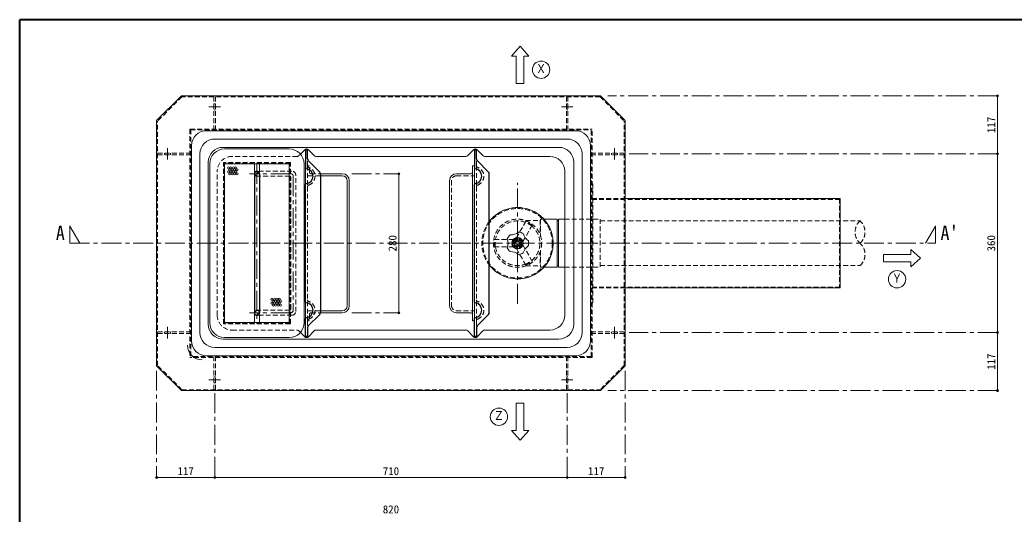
# Model space of a CAD drawing. Units: millimetres at full size, sheet at 1:8. Extents: x -1698 to 1542, y -1117 to 1131.
# Drawn here: x -1698 to 304, y 136 to 1131 of the extents above; entities that cross this region are included whole.
import ezdxf
from ezdxf.enums import TextEntityAlignment as Align

# ---------------------------------------------------------------- set-up
doc = ezdxf.new("R2010")
doc.units = ezdxf.units.MM
doc.header["$LTSCALE"] = 8
doc.header["$PDMODE"] = 32
doc.header["$PDSIZE"] = 4
doc.linetypes.add('CHAIN1', pattern=[8, 5, -1, 1, -1])
doc.linetypes.add('DASHED1', pattern=[1.8, 1.2, -0.6])
doc.layers.add('0-0_ﾚｲﾔ1', color=4, linetype='Continuous', lineweight=9)
doc.styles.add('ＭＳ ゴシック', font='')
doc.styles.get('ＭＳ ゴシック').set_extended_font_data('MS Gothic')

msp = doc.modelspace()

# ---------------------------------------------------------------- linework, layer by layer
at = {"layer": '0-0_ﾚｲﾔ1', "color": 1, "lineweight": 40}
for p in [(-1698.411, -1116.695), (1541.589, 1131.305)]:
    msp.add_line(p, (-1698.411, 1131.305), dxfattribs=at)
at = {"layer": '0-0_ﾚｲﾔ1'}
for p, q in [((-708.411, 1058.305), (-690.911, 1078.305)), ((-690.911, 1078.305), (-673.411, 1058.305)), ((-708.411, 1058.305), (-698.411, 1058.305)), ((-698.411, 1058.305), (-698.411, 1003.305)), ((-683.411, 1003.305), (-683.411, 1058.305)), ((-683.411, 1058.305), (-673.411, 1058.305)), ((-698.411, 1003.305), (-683.411, 1003.305)), ((271.089, 978.305), (271.089, 861.305)), ((-579.122, 908.093), (-1322.699, 908.093)), ((-595.911, 891.305), (-1305.911, 891.305)), ((-1352.699, 484.516), (-1352.699, 878.093)), ((-1335.911, 501.305), (-1335.911, 861.305)), ((-612.699, 874.516), (-1289.122, 874.516)), ((-565.911, 501.305), (-565.911, 861.305)), ((-549.122, 484.516), (-549.122, 878.093)), ((271.089, 861.305), (271.089, 501.305)), ((-1319.122, 518.093), (-1319.122, 844.516)), ((-582.699, 518.093), (-582.699, 844.516)), ((-1122.911, 832.736), (-1122.911, 799.873)), ((-1092.911, 821.305), (-1048.911, 821.305)), ((-934.911, 821.305), (-934.911, 541.305)), ((-790.911, 821.305), (-818.911, 821.305)), ((-786.911, 837.305), (-786.911, 525.305)), ((-786.911, 837.305), (-782.911, 837.305)), ((-782.911, 832.736), (-782.911, 799.873)), ((-1048.911, 817.305), (-1092.911, 817.305)), ((-1038.911, 807.305), (-1038.911, 555.305)), ((-1034.911, 555.305), (-1034.911, 807.305)), ((-832.911, 807.305), (-832.911, 555.305)), ((-616.411, 729.805), (-642.696, 729.805)), ((-616.411, 729.805), (-616.411, 632.805)), ((-616.411, 726.805), (-613.411, 726.805)), ((-613.411, 729.805), (-613.411, 632.805)), ((-613.411, 729.805), (-600.911, 729.805)), ((96.089, 668.805), (96.089, 658.805)), ((96.089, 668.805), (116.089, 651.305)), ((41.089, 658.805), (41.089, 643.805)), ((96.089, 658.805), (41.089, 658.805)), ((41.089, 643.805), (96.089, 643.805)), ((116.089, 651.305), (96.089, 633.805)), ((96.089, 643.805), (96.089, 633.805)), ((-616.411, 632.805), (-642.696, 632.805)), ((-616.411, 635.805), (-613.411, 635.805)), ((-613.411, 632.805), (-600.911, 632.805)), ((-478.911, 591.305), (-45.954, 591.305)), ((-1122.911, 529.873), (-1122.911, 562.736)), ((-782.911, 529.873), (-782.911, 562.736)), ((-1048.911, 545.305), (-1092.911, 545.305)), ((-1092.911, 541.305), (-1048.911, 541.305)), ((-790.911, 541.305), (-818.911, 541.305)), ((-786.911, 525.305), (-782.911, 525.305)), ((271.089, 501.305), (271.089, 384.305)), ((-612.699, 488.093), (-1289.122, 488.093)), ((-595.911, 471.305), (-1305.911, 471.305)), ((-579.122, 454.516), (-1322.699, 454.516)), ((-698.411, 359.305), (-698.411, 304.305)), ((-683.411, 359.305), (-698.411, 359.305)), ((-683.411, 304.305), (-683.411, 359.305)), ((-698.411, 304.305), (-708.411, 304.305)), ((-690.911, 284.305), (-708.411, 304.305)), ((-673.411, 304.305), (-690.911, 284.305)), ((-673.411, 304.305), (-683.411, 304.305)), ((-1422.911, 209.305), (-1305.911, 209.305)), ((-1305.911, 209.305), (-595.911, 209.305)), ((-595.911, 209.305), (-478.911, 209.305))]:
    msp.add_line(p, q, dxfattribs=at)
at = {"layer": '0-0_ﾚｲﾔ1', "color": 7, "lineweight": 18}
for p, q in [((-1372.911, 978.305), (-1422.911, 928.305)), ((-528.911, 978.305), (-1372.911, 978.305)), ((-528.911, 978.305), (-478.911, 928.305)), ((-1422.911, 434.305), (-1422.911, 928.305)), ((-478.911, 434.305), (-478.911, 928.305)), ((-1155.911, 871.305), (-1285.911, 871.305)), ((-1133.197, 860.903), (-1124.483, 869.803)), ((-1105.593, 857.807), (-1117.338, 869.803)), ((-796.228, 857.807), (-784.483, 869.803)), ((-765.593, 857.807), (-777.338, 869.803)), ((-1315.911, 521.305), (-1315.911, 841.305)), ((-1285.911, 521.305), (-1285.911, 841.305)), ((-1225.911, 821.305), (-1225.911, 841.305)), ((-1215.911, 821.305), (-1215.911, 841.305)), ((-1125.911, 521.305), (-1125.911, 841.305)), ((-799.801, 856.305), (-1102.02, 856.305)), ((-762.02, 856.305), (-630.911, 856.305)), ((-600.911, 536.305), (-600.911, 826.305)), ((-1225.911, 541.305), (-1225.911, 521.305)), ((-1215.911, 541.305), (-1215.911, 521.305)), ((-1155.911, 521.305), (-1285.911, 521.305)), ((-1133.197, 501.706), (-1124.483, 492.807)), ((-1105.593, 504.803), (-1117.338, 492.807)), ((-1102.02, 506.305), (-799.801, 506.305)), ((-796.228, 504.803), (-784.483, 492.807)), ((-765.593, 504.803), (-777.338, 492.807)), ((-762.02, 506.305), (-630.911, 506.305)), ((-1155.911, 491.305), (-1285.911, 491.305)), ((-1372.911, 384.305), (-1422.911, 434.305)), ((-478.911, 434.305), (-528.911, 384.305)), ((-1372.911, 384.305), (-528.911, 384.305))]:
    msp.add_line(p, q, dxfattribs=at)
at = {"layer": '0-0_ﾚｲﾔ1', "linetype": 'DASHED1'}
for p, q in [((-1372.082, 976.305), (-1420.911, 927.476)), ((-529.739, 976.305), (-1372.082, 976.305)), ((-1307.511, 976.305), (-1307.511, 911.305)), ((-1304.311, 962.305), (-1307.511, 962.305)), ((-1304.311, 976.305), (-1304.311, 911.305)), ((-597.511, 976.305), (-597.511, 911.305)), ((-594.311, 962.305), (-597.511, 962.305)), ((-594.311, 976.305), (-594.311, 911.305)), ((-529.739, 976.305), (-480.911, 927.476)), ((-1307.511, 950.305), (-1304.311, 950.305)), ((-597.511, 950.305), (-594.311, 950.305)), ((-1420.911, 435.133), (-1420.911, 927.476)), ((-480.911, 435.133), (-480.911, 927.476)), ((-1355.911, 911.305), (-1355.911, 451.305)), ((-1355.911, 911.305), (-545.911, 911.305)), ((-1354.311, 909.705), (-547.511, 909.705)), ((-1354.311, 909.705), (-1354.311, 452.905)), ((-547.511, 452.905), (-547.511, 909.705)), ((-545.911, 451.305), (-545.911, 911.305)), ((-1420.911, 862.905), (-1355.911, 862.905)), ((-1406.911, 862.905), (-1406.911, 859.705)), ((-1394.911, 859.705), (-1394.911, 862.905)), ((-480.911, 862.905), (-545.911, 862.905)), ((-506.911, 862.905), (-506.911, 859.705)), ((-494.911, 859.705), (-494.911, 862.905)), ((-1420.911, 859.705), (-1355.911, 859.705)), ((-1153.411, 843.805), (-1288.411, 843.805)), ((-1288.411, 518.805), (-1288.411, 843.805)), ((-1154.411, 842.805), (-1287.411, 842.805)), ((-1287.411, 519.805), (-1287.411, 842.805)), ((-1139.801, 856.305), (-1270.911, 856.305)), ((-1154.411, 519.805), (-1154.411, 842.805)), ((-1153.411, 518.805), (-1153.411, 843.805)), ((-1136.228, 857.807), (-1133.197, 860.903)), ((-480.911, 859.705), (-545.911, 859.705)), ((-1300.911, 536.305), (-1300.911, 826.305)), ((-1150.288, 826.305), (-1213.411, 826.305)), ((-1114.911, 837.305), (-1118.911, 837.305)), ((-1118.911, 837.161), (-1118.911, 795.448)), ((-1114.911, 824.305), (-1114.911, 837.305)), ((-1111.911, 821.305), (-1092.911, 821.305)), ((-778.911, 837.161), (-778.911, 795.448)), ((-1155.288, 816.305), (-1218.411, 816.305)), ((-1152.788, 548.805), (-1152.788, 813.805)), ((-1142.788, 543.805), (-1142.788, 818.805)), ((-1117.411, 817.305), (-1092.911, 817.305)), ((-828.911, 807.305), (-828.911, 555.305)), ((-818.911, 817.305), (-782.911, 817.305)), ((-545.911, 771.305), (-478.911, 771.305)), ((-545.911, 769.705), (-47.554, 769.705)), ((-47.554, 771.305), (-47.554, 591.305)), ((-698.281, 692.199), (-679.156, 725.325)), ((-666.915, 716.526), (-679.906, 724.026)), ((-666.165, 717.825), (-679.156, 725.325)), ((-679.118, 726.805), (-650.411, 726.805)), ((-650.411, 726.805), (-650.411, 698.097)), ((-649.411, 729.805), (-649.411, 695.089)), ((-600.911, 729.805), (-529.411, 729.805)), ((-547.511, 734.805), (-545.911, 734.805)), ((-529.411, 729.805), (-529.411, 632.805)), ((-529.411, 726.305), (-5.954, 726.305)), ((-47.554, 732.305), (-45.954, 732.305)), ((-685.29, 684.699), (-666.165, 717.825)), ((-742.411, 688.805), (-704.161, 688.805)), ((-742.411, 673.805), (-742.411, 688.805)), ((-740.911, 673.805), (-740.911, 688.805)), ((-695.911, 690.831), (-704.161, 686.068)), ((-704.161, 688.805), (-704.161, 673.805)), ((-685.29, 684.699), (-698.281, 692.199)), ((-687.661, 686.068), (-687.661, 676.541)), ((-742.411, 673.805), (-704.161, 673.805)), ((-695.911, 671.778), (-704.161, 676.541)), ((-685.29, 677.91), (-698.281, 670.41)), ((-698.281, 670.41), (-679.156, 637.284)), ((-685.29, 677.91), (-666.165, 644.784)), ((-650.411, 664.512), (-650.411, 635.805)), ((-649.411, 667.521), (-649.411, 632.805)), ((-679.906, 638.583), (-666.915, 646.083)), ((-679.156, 637.284), (-666.165, 644.784)), ((-679.118, 635.805), (-650.411, 635.805)), ((-650.411, 635.805), (-649.411, 632.805)), ((-642.696, 632.805), (-649.411, 632.805)), ((-600.911, 632.805), (-529.411, 632.805)), ((-547.511, 627.805), (-545.911, 627.805)), ((-529.411, 636.305), (-5.954, 636.305)), ((-47.554, 630.305), (-45.954, 630.305)), ((-545.911, 592.905), (-47.554, 592.905)), ((-545.911, 591.305), (-478.911, 591.305)), ((-1118.911, 525.448), (-1118.911, 567.161)), ((-778.911, 525.448), (-778.911, 567.161)), ((-545.911, 561.305), (-544.311, 561.305)), ((-1155.288, 546.305), (-1218.411, 546.305)), ((-1117.411, 545.305), (-1092.911, 545.305)), ((-1111.911, 541.305), (-1092.911, 541.305)), ((-818.911, 545.305), (-782.911, 545.305)), ((-1150.288, 536.305), (-1213.411, 536.305)), ((-1114.911, 525.305), (-1118.911, 525.305)), ((-1114.911, 538.305), (-1114.911, 525.305)), ((-1420.911, 502.905), (-1355.911, 502.905)), ((-1406.911, 502.905), (-1406.911, 499.705)), ((-1394.911, 499.705), (-1394.911, 502.905)), ((-1153.411, 518.805), (-1288.411, 518.805)), ((-1154.411, 519.805), (-1287.411, 519.805)), ((-1270.911, 506.305), (-1139.801, 506.305)), ((-1136.228, 504.803), (-1133.197, 501.706)), ((-480.911, 502.905), (-545.911, 502.905)), ((-506.911, 502.905), (-506.911, 499.705)), ((-494.911, 499.705), (-494.911, 502.905)), ((-1420.911, 499.705), (-1355.911, 499.705)), ((-480.911, 499.705), (-545.911, 499.705)), ((-545.911, 451.305), (-1355.911, 451.305)), ((-547.511, 452.905), (-1354.311, 452.905)), ((-1307.511, 386.305), (-1307.511, 451.305)), ((-1304.311, 386.305), (-1304.311, 451.305)), ((-597.511, 386.305), (-597.511, 451.305)), ((-594.311, 386.305), (-594.311, 451.305)), ((-1372.082, 386.305), (-1420.911, 435.133)), ((-480.911, 435.133), (-529.739, 386.305)), ((-1304.311, 412.305), (-1307.511, 412.305)), ((-594.311, 412.305), (-597.511, 412.305)), ((-1372.082, 386.305), (-529.739, 386.305)), ((-1307.511, 400.305), (-1304.311, 400.305)), ((-597.511, 400.305), (-594.311, 400.305))]:
    msp.add_line(p, q, dxfattribs=at)
at = {"layer": '0-0_ﾚｲﾔ1', "linetype": 'CHAIN1'}
for p, q in [((271.089, 978.305), (-513.911, 978.305)), ((-1317.511, 956.305), (-1294.311, 956.305)), ((-607.511, 956.305), (-584.311, 956.305)), ((-1400.911, 849.705), (-1400.911, 872.905)), ((-500.911, 872.905), (-500.911, 849.705)), ((271.089, 861.305), (-470.911, 861.305)), ((-1220.911, 841.305), (-1220.911, 521.305)), ((-1152.788, 821.305), (-1235.911, 821.305)), ((-1029.911, 821.305), (-934.911, 821.305)), ((-1147.788, 816.305), (-1147.788, 546.305)), ((-695.911, 559.305), (-695.911, 803.305)), ((-1577.911, 681.305), (-1597.911, 716.305)), ((-1597.911, 716.305), (-1597.911, 681.305)), ((126.089, 681.305), (146.089, 716.305)), ((146.089, 716.305), (146.089, 681.305)), ((-1597.911, 681.305), (146.089, 681.305)), ((-1152.788, 541.305), (-1235.911, 541.305)), ((-1029.911, 541.305), (-934.911, 541.305)), ((-1400.911, 489.705), (-1400.911, 512.905)), ((-500.911, 512.905), (-500.911, 489.705)), ((271.089, 501.305), (-470.911, 501.305)), ((-1422.911, 424.305), (-1422.911, 209.305)), ((-478.911, 424.305), (-478.911, 209.305)), ((-1294.311, 406.305), (-1317.511, 406.305)), ((-584.311, 406.305), (-607.511, 406.305)), ((271.089, 384.305), (-513.911, 384.305)), ((-1305.911, 379.305), (-1305.911, 209.305)), ((-595.911, 379.305), (-595.911, 209.305))]:
    msp.add_line(p, q, dxfattribs=at)
at = {"layer": '0-0_ﾚｲﾔ1', "color": 5, "lineweight": 25}
for p, q in [((-1122.911, 869.305), (-1122.911, 832.736)), ((-778.911, 869.305), (-782.911, 869.305)), ((-782.911, 869.305), (-782.911, 832.736)), ((-778.911, 851.376), (-778.911, 869.305)), ((-1094.375, 824.769), (-1117.446, 847.84)), ((-754.375, 824.769), (-777.446, 847.84)), ((-1225.911, 821.305), (-1225.911, 541.305)), ((-1215.911, 821.305), (-1215.911, 541.305)), ((-1092.911, 821.234), (-1092.911, 541.376)), ((-752.911, 541.376), (-752.911, 821.234)), ((-1122.911, 562.736), (-1122.911, 799.873)), ((-782.911, 562.736), (-782.911, 799.873)), ((-1122.911, 493.305), (-1122.911, 529.873)), ((-1094.375, 537.84), (-1117.446, 514.769)), ((-782.911, 493.305), (-782.911, 529.873)), ((-754.375, 537.84), (-777.446, 514.769)), ((-1118.911, 511.234), (-1118.911, 493.305)), ((-778.911, 511.234), (-778.911, 493.305)), ((-1118.911, 493.305), (-1122.911, 493.305)), ((-778.911, 493.305), (-782.911, 493.305))]:
    msp.add_line(p, q, dxfattribs=at)
at = {"layer": '0-0_ﾚｲﾔ1', "color": 7, "linetype": 'DASHED1', "lineweight": 18}
for p, q in [((-1118.911, 837.161), (-1118.911, 851.376)), ((-778.911, 837.161), (-778.911, 851.376)), ((-1118.911, 795.448), (-1118.911, 567.161)), ((-778.911, 795.448), (-778.911, 567.161)), ((-1118.911, 525.448), (-1118.911, 511.234)), ((-778.911, 525.448), (-778.911, 511.234))]:
    msp.add_line(p, q, dxfattribs=at)
at = {"layer": '0-0_ﾚｲﾔ1', "color": 5, "lineweight": 25}
msp.add_lwpolyline([(-1118.911, 851.376), (-1118.911, 869.305), (-1122.911, 869.305)], dxfattribs=at)
at = {"layer": '0-0_ﾚｲﾔ1', "color": 7, "lineweight": 18}
msp.add_lwpolyline([(-1155.911, 521.305), (-1155.911, 841.305), (-1285.911, 841.305)], dxfattribs=at)
at = {"layer": '0-0_ﾚｲﾔ1', "linetype": 'DASHED1'}
for points in [[(-545.911, 801.305), (-544.311, 801.305), (-544.311, 561.305)], [(-642.696, 729.805), (-649.411, 729.805), (-650.411, 726.805)]]:
    msp.add_lwpolyline(points, dxfattribs=at)
at = {"layer": '0-0_ﾚｲﾔ1'}
msp.add_lwpolyline([(-478.911, 771.305), (-45.954, 771.305), (-45.954, 591.305)], dxfattribs=at)
at = {"layer": '0-0_ﾚｲﾔ1', "color": 7, "lineweight": 18}
for centre, radius in [((-648.411, 1030.805), 17.5), ((-695.911, 681.305), 11.5), ((-695.911, 681.305), 10.5), ((-695.911, 681.305), 6.5), ((68.589, 608.805), 17.5), ((-733.411, 331.805), 17.5)]:
    msp.add_circle(centre, radius, dxfattribs=at)
at = {"layer": '0-0_ﾚｲﾔ1'}
for centre in [(-1278.309, 833.017), (-1278.309, 825.017), (-1275.809, 829.017), (-1275.809, 821.017), (-1273.309, 833.017), (-1273.309, 825.017), (-1270.809, 829.017), (-1270.809, 821.017), (-1268.309, 833.017), (-1268.309, 825.017), (-1265.809, 829.017), (-1265.809, 821.017), (-1263.309, 833.017), (-1263.309, 825.017), (-1260.809, 829.017), (-1260.809, 821.017), (-1190.778, 568.349), (-1190.778, 560.349), (-1188.278, 564.349), (-1185.778, 568.349), (-1185.778, 560.349), (-1183.278, 564.349), (-1180.778, 568.349), (-1180.778, 560.349), (-1178.278, 564.349), (-1175.778, 568.349), (-1175.778, 560.349), (-1173.278, 564.349), (-1188.278, 556.349), (-1183.278, 556.349), (-1178.278, 556.349), (-1173.278, 556.349)]:
    msp.add_circle(centre, 2, dxfattribs=at)
at = {"layer": '0-0_ﾚｲﾔ1', "linetype": 'DASHED1'}
for radius in [70, 48.5, 5, 4]:
    msp.add_circle((-695.911, 681.305), radius, dxfattribs=at)
at = {"layer": '0-0_ﾚｲﾔ1'}
for centre, radius, start, end in [((-1322.699, 878.093), 30, 90, 180), ((-579.122, 878.093), 30, 0, 90), ((-1305.911, 861.305), 30, 90, 180), ((-595.911, 861.305), 30, 0, 90), ((-1289.122, 844.516), 30, 90, 180), ((-612.699, 844.516), 30, 0, 90), ((-1048.911, 807.305), 14, 0, 90), ((-818.911, 807.305), 14, 90, 180), ((-790.911, 825.305), 4, 270, 0), ((-1048.911, 807.305), 10, 0, 90), ((-1048.911, 555.305), 10, 270, 0), ((-1048.911, 555.305), 14, 270, 0), ((-818.911, 555.305), 14, 180, 270), ((-790.911, 537.305), 4, 0, 90), ((-1305.911, 501.305), 30, 180, 270), ((-1289.122, 518.093), 30, 180, 270), ((-612.699, 518.093), 30, 270, 0), ((-595.911, 501.305), 30, 270, 0), ((-1322.699, 484.516), 30, 180, 270), ((-579.122, 484.516), 30, 270, 0)]:
    msp.add_arc(centre, radius, start, end, dxfattribs=at)
at = {"layer": '0-0_ﾚｲﾔ1', "color": 7, "lineweight": 18}
for centre, radius, start, end in [((-1285.911, 841.305), 30, 90, 180), ((-1155.911, 841.305), 30, 0, 90), ((-1120.911, 866.305), 5, 44.3947, 135.6053), ((-780.911, 866.305), 5, 44.3947, 135.6053), ((-1102.02, 861.305), 5, 224.3947, 270), ((-799.801, 861.305), 5, 270, 315.6053), ((-762.02, 861.305), 5, 224.3947, 270), ((-630.911, 826.305), 30, 0, 90), ((-695.911, 681.305), 72, 217.65846, 142.34154), ((-710.395, 725.882), 27.75, 269.07536, 306.92464), ((-695.911, 681.305), 22.5, 59.57818, 84.42182), ((-695.911, 681.305), 22.5, 131.57818, 156.42182), ((-742.782, 681.305), 27.75, 341.07536, 18.92464), ((-657.991, 708.855), 27.75, 197.07536, 234.92464), ((-695.911, 681.305), 22.5, 347.57818, 12.42182), ((-695.911, 681.305), 22.5, 203.57818, 228.42182), ((-710.395, 636.727), 27.75, 53.07536, 90.92464), ((-695.911, 681.305), 22.5, 275.57818, 300.42182), ((-657.991, 653.754), 27.75, 125.07536, 162.92464), ((-1285.911, 521.305), 30, 180, 270), ((-1155.911, 521.305), 30, 270, 0), ((-630.911, 536.305), 30, 270, 0), ((-1102.02, 501.305), 5, 90, 135.6053), ((-799.801, 501.305), 5, 44.3947, 90), ((-762.02, 501.305), 5, 90, 135.6053), ((-1120.911, 496.305), 5, 224.3947, 315.6053), ((-780.911, 496.305), 5, 224.3947, 315.6053), ((-1330.911, 476.305), 30, 180, 270)]:
    msp.add_arc(centre, radius, start, end, dxfattribs=at)
at = {"layer": '0-0_ﾚｲﾔ1', "linetype": 'DASHED1'}
for centre, radius, start, end in [((-1270.911, 826.305), 30, 90, 180), ((-1139.801, 861.305), 5, 270, 315.6053), ((-1218.411, 823.805), 7.5, 180, 270), ((-1213.411, 828.805), 2.5, 180, 270), ((-1150.288, 818.805), 7.5, 0, 90), ((-1111.911, 824.305), 3, 180, 270), ((-1155.288, 813.805), 2.5, 0, 90), ((-1117.411, 818.805), 1.5, 180, 270), ((-818.911, 807.305), 10, 90, 180), ((-695.911, 681.305), 72, 142.34154, 217.65846), ((-695.911, 681.305), 45, 69.59407, 170.40593), ((14.358, 703.805), 30.312, 132.07502, 227.92498), ((-26.267, 703.805), 30.312, 312.07502, 47.92498), ((-695.911, 681.305), 45, 309.59407, 50.40593), ((-26.267, 658.805), 30.312, 312.07502, 47.92498), ((-695.911, 681.305), 45, 189.59407, 290.40593), ((-1218.411, 538.805), 7.5, 90, 180), ((-1155.288, 548.805), 2.5, 270, 0), ((-1150.288, 543.805), 7.5, 270, 0), ((-1117.411, 543.805), 1.5, 90, 180), ((-1111.911, 538.305), 3, 90, 180), ((-818.911, 555.305), 10, 180, 270), ((-1270.911, 536.305), 30, 180, 270), ((-1213.411, 533.805), 2.5, 90, 180), ((-1139.801, 501.305), 5, 44.3947, 90)]:
    msp.add_arc(centre, radius, start, end, dxfattribs=at)
at = {"layer": '0-0_ﾚｲﾔ1', "color": 5, "lineweight": 25}
for centre, radius, start, end in [((-1113.911, 851.376), 5, 180, 225), ((-773.911, 851.376), 5, 180, 225), ((-1220.911, 821.305), 5, 0, 180), ((-1121.411, 832.736), 1.5, 180, 264.78409), ((-1122.911, 816.305), 15, 275.21591, 84.78409), ((-1097.911, 821.234), 5, 0, 45), ((-781.411, 832.736), 1.5, 180, 264.78409), ((-782.911, 816.305), 15, 275.21591, 84.78409), ((-757.911, 821.234), 5, 0, 45), ((-1121.411, 799.873), 1.5, 95.21591, 180), ((-781.411, 799.873), 1.5, 95.21591, 180), ((-1121.411, 562.736), 1.5, 180, 264.78409), ((-1122.911, 546.305), 15, 275.21591, 84.78409), ((-781.411, 562.736), 1.5, 180, 264.78409), ((-782.911, 546.305), 15, 275.21591, 84.78409), ((-1220.911, 541.305), 5, 180, 0), ((-1097.911, 541.376), 5, 315, 360), ((-757.911, 541.376), 5, 315, 360), ((-1121.411, 529.873), 1.5, 95.21591, 180), ((-781.411, 529.873), 1.5, 95.21591, 180), ((-1113.911, 511.234), 5, 135, 180), ((-773.911, 511.234), 5, 135, 180)]:
    msp.add_arc(centre, radius, start, end, dxfattribs=at)
at = {"layer": '0-0_ﾚｲﾔ1', "color": 7, "linetype": 'DASHED1', "lineweight": 18}
for centre, radius, start, end in [((-1220.911, 821.305), 5, 180, 0), ((-1115.911, 837.161), 3, 180, 251.447), ((-1122.911, 816.305), 19, 288.553, 71.447), ((-775.911, 837.161), 3, 180, 251.447), ((-782.911, 816.305), 19, 288.553, 71.447), ((-1115.911, 795.448), 3, 108.553, 180), ((-775.911, 795.448), 3, 108.553, 180), ((-1115.911, 567.161), 3, 180, 251.447), ((-1122.911, 546.305), 19, 288.553, 71.447), ((-775.911, 567.161), 3, 180, 251.447), ((-782.911, 546.305), 19, 288.553, 71.447), ((-1220.911, 541.305), 5, 0, 180), ((-1115.911, 525.448), 3, 108.553, 180), ((-775.911, 525.448), 3, 108.553, 180)]:
    msp.add_arc(centre, radius, start, end, dxfattribs=at)
at = {"layer": '0-0_ﾚｲﾔ1', "linetype": 'CHAIN1'}
for centre, start, end in [((-1215.911, 826.305), 180, 270), ((-1152.788, 816.305), 0, 90), ((-1215.911, 536.305), 90, 180), ((-1152.788, 546.305), 270, 0)]:
    msp.add_arc(centre, 5, start, end, dxfattribs=at)
at = {"layer": '0-0_ﾚｲﾔ1', "color": 1}
for p in [(271.089, 978.305), (271.089, 861.305), (-934.911, 821.305), (-934.911, 541.305), (271.089, 501.305), (271.089, 384.305), (-1422.911, 209.305), (-1305.911, 209.305), (-595.911, 209.305), (-478.911, 209.305)]:
    msp.add_point(p, dxfattribs=at)

# ---------------------------------------------------------------- texts
at = {"layer": '0-0_ﾚｲﾔ1', "color": 7, "style": 'ＭＳ ゴシック', "width": 0.9}
for s, height, p in [('Ｘ', 17.6, (-659.411, 1018.805)), ('A', 29.33, (-1625.911, 678.805)), ("A'", 29.33, (156.089, 678.805)), ('Ｙ', 17.6, (57.589, 596.805)), ('Ｚ', 17.6, (-744.411, 319.805))]:
    msp.add_text(s, height=height, dxfattribs=at).set_placement(p, align=Align.BOTTOM_LEFT)
at = {"layer": '0-0_ﾚｲﾔ1', "color": 7, "style": 'ＭＳ ゴシック'}
for s, p in [('117', (271.089, 903.305)), ('280', (-934.911, 664.805)), ('360', (271.089, 664.805)), ('117', (271.089, 426.305))]:
    msp.add_text(s, height=16.13, rotation=90, dxfattribs=at).set_placement(p, align=Align.BOTTOM_LEFT)
for s, p in [('117', (-1380.911, 209.305)), ('710', (-967.411, 209.305)), ('117', (-553.911, 209.305)), ('820', (-967.411, 132.305))]:
    msp.add_text(s, height=16.13, dxfattribs=at).set_placement(p, align=Align.BOTTOM_LEFT)

doc.saveas('drawing.dxf')
